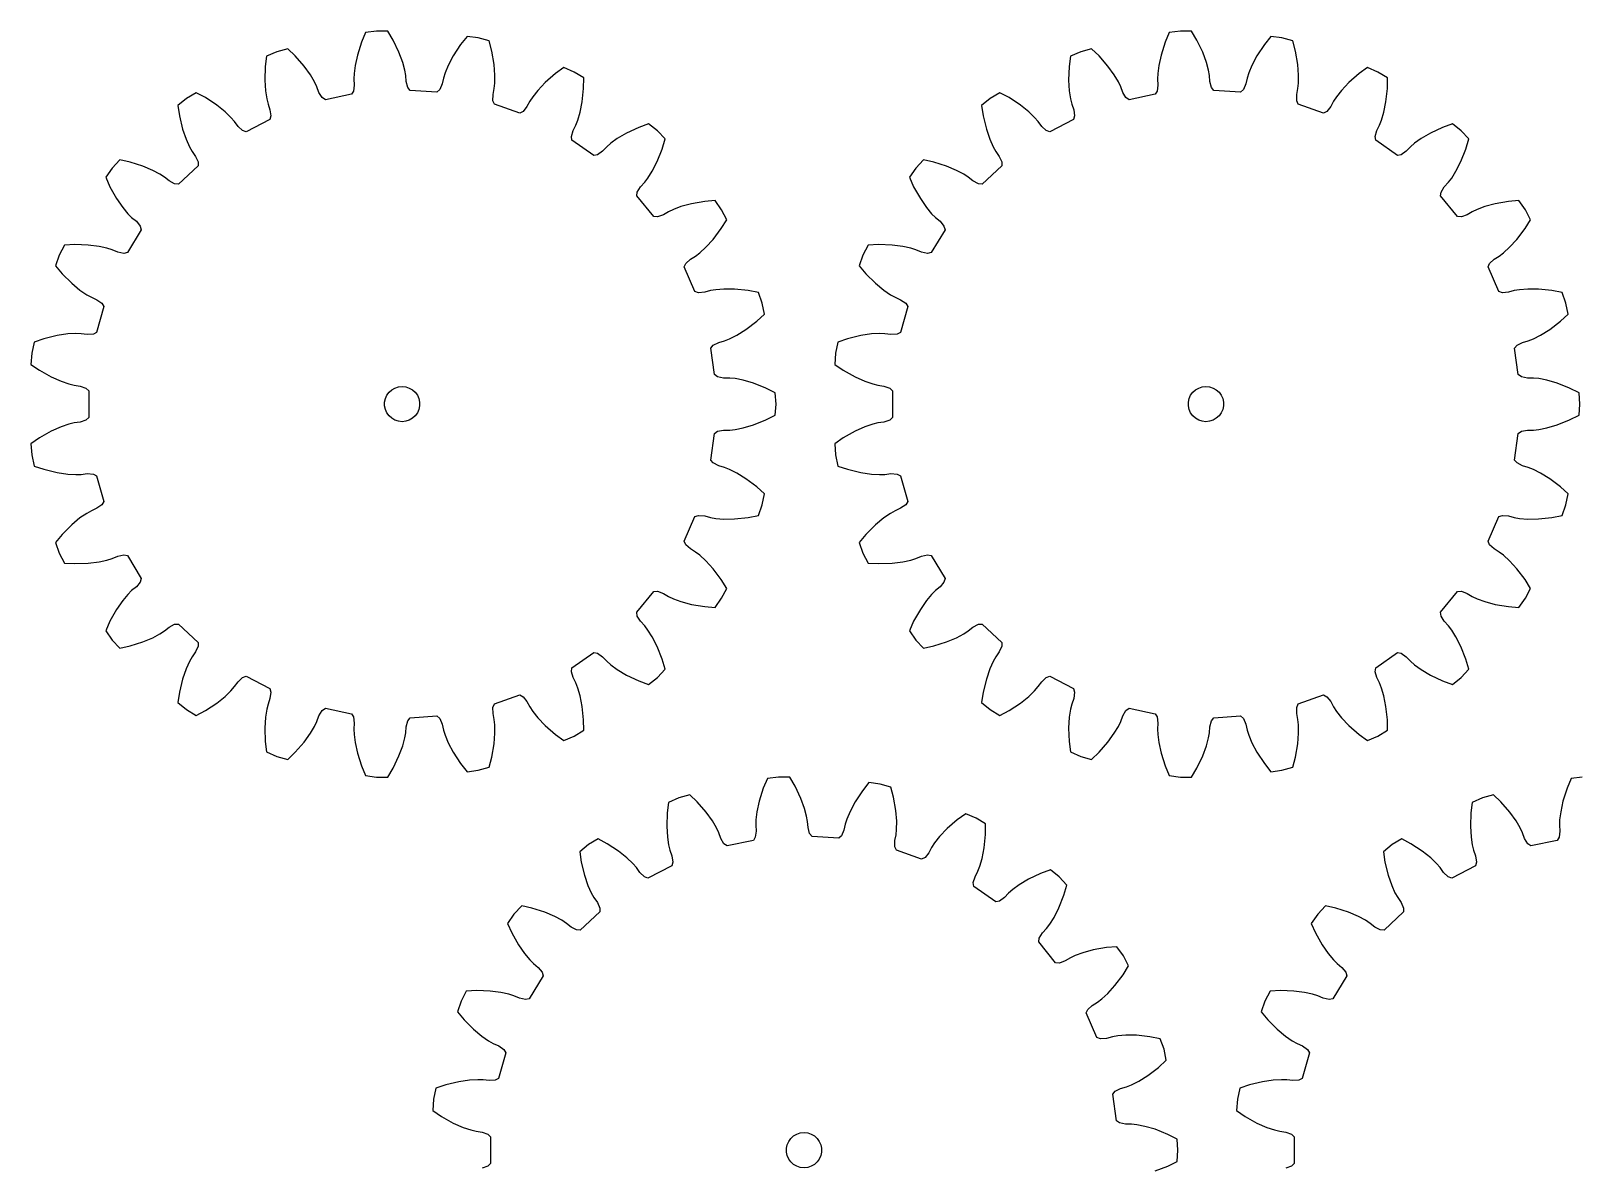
# Model space of a CAD drawing. Extents: x 0 to 200, y 0 to 191.
# Drawn here: x 0 to 132, y 93.8 to 190.5 of the extents above; entities that cross this region are included whole.
import ezdxf

# ---------------------------------------------------------------- set-up
doc = ezdxf.new("R2010")
doc.units = 0

msp = doc.modelspace()

# ---------------------------------------------------------------- linework, layer by layer
for p, q in [((28.48, 190.41), (28.14, 189.59)), ((29.43, 190.54), (28.48, 190.41)), ((30.38, 190.54), (29.43, 190.54)), ((30.84, 189.77), (30.38, 190.54)), ((37.13, 190.08), (36.58, 189.38)), ((38.08, 189.95), (37.13, 190.08)), ((96.91, 190.41), (96.57, 189.59)), ((97.86, 190.54), (96.91, 190.41)), ((98.81, 190.54), (97.86, 190.54)), ((99.27, 189.77), (98.81, 190.54)), ((105.56, 190.08), (105.01, 189.38)), ((106.51, 189.95), (105.56, 190.08)), ((20.94, 188.78), (20.06, 188.4)), ((21.86, 189.03), (20.94, 188.78)), ((22.5, 188.42), (21.86, 189.03)), ((28.14, 189.59), (27.79, 188.49)), ((31.33, 188.74), (30.84, 189.77)), ((31.65, 187.87), (31.33, 188.74)), ((36.58, 189.38), (35.95, 188.42)), ((39, 189.69), (38.08, 189.95)), ((39.23, 188.83), (39, 189.69)), ((39.42, 187.7), (39.23, 188.83)), ((89.37, 188.78), (88.49, 188.4)), ((90.29, 189.03), (89.37, 188.78)), ((90.93, 188.42), (90.29, 189.03)), ((96.57, 189.59), (96.22, 188.49)), ((99.76, 188.74), (99.27, 189.77)), ((100.08, 187.87), (99.76, 188.74)), ((105.01, 189.38), (104.38, 188.42)), ((107.43, 189.69), (106.51, 189.95)), ((107.66, 188.83), (107.43, 189.69)), ((107.85, 187.7), (107.66, 188.83)), ((19.95, 187.51), (19.91, 186.36)), ((20.06, 188.4), (19.95, 187.51)), ((23.26, 187.55), (22.5, 188.42)), ((23.8, 186.81), (23.26, 187.55)), ((27.59, 187.6), (27.51, 186.91)), ((27.79, 188.49), (27.59, 187.6)), ((31.82, 187.21), (31.65, 187.87)), ((35.51, 187.61), (35.25, 186.98)), ((35.95, 188.42), (35.51, 187.61)), ((39.49, 186.78), (39.42, 187.7)), ((45.37, 187.43), (44.65, 186.91)), ((46.24, 187.05), (45.37, 187.43)), ((88.38, 187.51), (88.34, 186.36)), ((88.49, 188.4), (88.38, 187.51)), ((91.69, 187.55), (90.93, 188.42)), ((92.23, 186.81), (91.69, 187.55)), ((96.02, 187.6), (95.94, 186.91)), ((96.22, 188.49), (96.02, 187.6)), ((100.26, 187.21), (100.08, 187.87)), ((103.95, 187.61), (103.68, 186.98)), ((104.38, 188.42), (103.95, 187.61)), ((107.92, 186.78), (107.85, 187.7)), ((113.8, 187.43), (113.08, 186.91)), ((114.67, 187.05), (113.8, 187.43)), ((19.91, 186.36), (19.97, 185.45)), ((24.15, 186.22), (23.8, 186.81)), ((24.34, 185.8), (24.15, 186.22)), ((27.51, 186.91), (27.49, 186.46)), ((27.49, 186.46), (27.52, 185.94)), ((31.9, 186.76), (31.82, 187.21)), ((31.94, 186.24), (31.9, 186.76)), ((32.08, 185.74), (31.94, 186.24)), ((35.11, 186.54), (35, 186.03)), ((35.25, 186.98), (35.11, 186.54)), ((39.44, 185.64), (39.49, 186.09)), ((39.49, 186.09), (39.49, 186.78)), ((43.78, 186.15), (43.15, 185.49)), ((44.65, 186.91), (43.78, 186.15)), ((47.06, 186.55), (46.24, 187.05)), ((47.05, 185.66), (47.06, 186.55)), ((88.34, 186.36), (88.4, 185.45)), ((92.58, 186.22), (92.23, 186.81)), ((92.78, 185.8), (92.58, 186.22)), ((95.94, 186.91), (95.92, 186.46)), ((95.92, 186.46), (95.95, 185.94)), ((100.33, 186.76), (100.26, 187.21)), ((100.37, 186.24), (100.33, 186.76)), ((100.51, 185.74), (100.37, 186.24)), ((103.54, 186.54), (103.43, 186.03)), ((103.68, 186.98), (103.54, 186.54)), ((107.87, 185.64), (107.92, 186.09)), ((107.92, 186.09), (107.92, 186.78)), ((112.21, 186.15), (111.58, 185.49)), ((113.08, 186.91), (112.21, 186.15)), ((115.49, 186.55), (114.67, 187.05)), ((115.48, 185.66), (115.49, 186.55)), ((13.24, 184.79), (12.5, 184.19)), ((14.06, 185.29), (13.24, 184.79)), ((14.85, 184.87), (14.06, 185.29)), ((15.81, 184.24), (14.85, 184.87)), ((19.97, 185.45), (20.07, 184.77)), ((20.07, 184.77), (20.18, 184.32)), ((24.52, 185.32), (24.34, 185.8)), ((24.79, 184.87), (24.52, 185.32)), ((25.06, 184.68), (24.79, 184.87)), ((27.28, 185.15), (25.06, 184.68)), ((27.46, 185.42), (27.28, 185.15)), ((27.52, 185.94), (27.46, 185.42)), ((32.29, 185.49), (32.08, 185.74)), ((34.56, 185.33), (32.29, 185.49)), ((34.8, 185.55), (34.56, 185.33)), ((35, 186.03), (34.8, 185.55)), ((39.33, 184.61), (39.34, 185.13)), ((39.34, 185.13), (39.44, 185.64)), ((42.72, 184.95), (42.47, 184.56)), ((43.15, 185.49), (42.72, 184.95)), ((46.93, 184.52), (47.05, 185.66)), ((81.67, 184.79), (80.93, 184.19)), ((82.49, 185.29), (81.67, 184.79)), ((83.28, 184.87), (82.49, 185.29)), ((84.24, 184.24), (83.28, 184.87)), ((88.4, 185.45), (88.5, 184.77)), ((88.5, 184.77), (88.61, 184.32)), ((92.95, 185.32), (92.78, 185.8)), ((93.22, 184.87), (92.95, 185.32)), ((93.49, 184.68), (93.22, 184.87)), ((95.72, 185.15), (93.49, 184.68)), ((95.89, 185.42), (95.72, 185.15)), ((95.95, 185.94), (95.89, 185.42)), ((100.72, 185.49), (100.51, 185.74)), ((102.99, 185.33), (100.72, 185.49)), ((103.23, 185.55), (102.99, 185.33)), ((103.43, 186.03), (103.23, 185.55)), ((107.76, 184.61), (107.77, 185.13)), ((107.77, 185.13), (107.87, 185.64)), ((111.15, 184.95), (110.9, 184.56)), ((111.58, 185.49), (111.15, 184.95)), ((115.36, 184.52), (115.48, 185.66)), ((12.5, 184.19), (12.63, 183.31)), ((16.52, 183.66), (15.81, 184.24)), ((17.02, 183.19), (16.52, 183.66)), ((20.18, 184.32), (20.34, 183.83)), ((20.34, 183.83), (20.42, 183.32)), ((39.46, 184.31), (39.33, 184.61)), ((41.61, 183.55), (39.46, 184.31)), ((41.9, 183.7), (41.61, 183.55)), ((42.22, 184.11), (41.9, 183.7)), ((42.47, 184.56), (42.22, 184.11)), ((46.56, 182.95), (46.76, 183.62)), ((46.76, 183.62), (46.93, 184.52)), ((80.93, 184.19), (81.06, 183.31)), ((84.96, 183.66), (84.24, 184.24)), ((85.45, 183.19), (84.96, 183.66)), ((88.61, 184.32), (88.78, 183.83)), ((88.78, 183.83), (88.85, 183.32)), ((107.89, 184.31), (107.76, 184.61)), ((110.04, 183.55), (107.89, 184.31)), ((110.33, 183.7), (110.04, 183.55)), ((110.66, 184.11), (110.33, 183.7)), ((110.9, 184.56), (110.66, 184.11)), ((114.99, 182.95), (115.19, 183.62)), ((115.19, 183.62), (115.36, 184.52)), ((12.63, 183.31), (12.91, 182.19)), ((12.91, 182.19), (13.2, 181.32)), ((17.32, 182.84), (17.02, 183.19)), ((17.63, 182.42), (17.32, 182.84)), ((18, 182.06), (17.63, 182.42)), ((20.33, 183), (18.31, 181.96)), ((20.42, 183.32), (20.33, 183)), ((46.16, 182.07), (46.39, 182.53)), ((46.39, 182.53), (46.56, 182.95)), ((51.75, 182.34), (50.71, 181.85)), ((52.58, 182.65), (51.75, 182.34)), ((53.33, 182.05), (52.58, 182.65)), ((81.06, 183.31), (81.34, 182.19)), ((81.34, 182.19), (81.64, 181.32)), ((85.75, 182.84), (85.45, 183.19)), ((86.06, 182.42), (85.75, 182.84)), ((86.43, 182.06), (86.06, 182.42)), ((88.76, 183), (86.74, 181.96)), ((88.85, 183.32), (88.76, 183)), ((114.59, 182.07), (114.82, 182.53)), ((114.82, 182.53), (114.99, 182.95)), ((120.18, 182.34), (119.14, 181.85)), ((121.02, 182.65), (120.18, 182.34)), ((121.76, 182.05), (121.02, 182.65)), ((13.2, 181.32), (13.49, 180.69)), ((18.31, 181.96), (18, 182.06)), ((46.01, 181.57), (46.16, 182.07)), ((46.06, 181.24), (46.01, 181.57)), ((47.92, 179.93), (46.06, 181.24)), ((49.36, 180.98), (49.02, 180.67)), ((49.92, 181.38), (49.36, 180.98)), ((50.71, 181.85), (49.92, 181.38)), ((53.98, 181.35), (53.33, 182.05)), ((53.73, 180.49), (53.98, 181.35)), ((81.64, 181.32), (81.92, 180.69)), ((86.74, 181.96), (86.43, 182.06)), ((114.44, 181.57), (114.59, 182.07)), ((114.49, 181.24), (114.44, 181.57)), ((116.35, 179.93), (114.49, 181.24)), ((117.79, 180.98), (117.45, 180.67)), ((118.35, 181.38), (117.79, 180.98)), ((119.14, 181.85), (118.35, 181.38)), ((122.41, 181.35), (121.76, 182.05)), ((122.16, 180.49), (122.41, 181.35)), ((7.56, 179.57), (6.91, 178.87)), ((8.43, 179.38), (7.56, 179.57)), ((13.49, 180.69), (13.71, 180.29)), ((13.71, 180.29), (14, 179.87)), ((14, 179.87), (14.22, 179.39)), ((48.24, 179.99), (47.92, 179.93)), ((48.66, 180.3), (48.24, 179.99)), ((49.02, 180.67), (48.66, 180.3)), ((53.31, 179.43), (53.73, 180.49)), ((75.99, 179.57), (75.34, 178.87)), ((76.86, 179.38), (75.99, 179.57)), ((81.92, 180.69), (82.14, 180.29)), ((82.14, 180.29), (82.43, 179.87)), ((82.43, 179.87), (82.65, 179.39)), ((116.67, 179.99), (116.35, 179.93)), ((117.09, 180.3), (116.67, 179.99)), ((117.45, 180.67), (117.09, 180.3)), ((121.74, 179.43), (122.16, 180.49)), ((6.91, 178.87), (6.36, 178.09)), ((9.52, 179.03), (8.43, 179.38)), ((10.37, 178.67), (9.52, 179.03)), ((10.98, 178.35), (10.37, 178.67)), ((11.36, 178.1), (10.98, 178.35)), ((14.22, 179.07), (12.55, 177.51)), ((14.22, 179.39), (14.22, 179.07)), ((52.53, 178.02), (52.89, 178.61)), ((52.89, 178.61), (53.31, 179.43)), ((75.34, 178.87), (74.79, 178.09)), ((77.96, 179.03), (76.86, 179.38)), ((78.8, 178.67), (77.96, 179.03)), ((79.41, 178.35), (78.8, 178.67)), ((79.79, 178.1), (79.41, 178.35)), ((82.65, 179.07), (80.98, 177.51)), ((82.65, 179.39), (82.65, 179.07)), ((120.96, 178.02), (121.32, 178.61)), ((121.32, 178.61), (121.74, 179.43)), ((6.36, 178.09), (6.72, 177.28)), ((6.72, 177.28), (7.28, 176.28)), ((11.77, 177.78), (11.36, 178.1)), ((12.23, 177.53), (11.77, 177.78)), ((12.55, 177.51), (12.23, 177.53)), ((51.62, 176.83), (51.9, 177.28)), ((51.9, 177.28), (52.25, 177.66)), ((52.25, 177.66), (52.53, 178.02)), ((74.79, 178.09), (75.15, 177.28)), ((75.15, 177.28), (75.72, 176.28)), ((80.2, 177.78), (79.79, 178.1)), ((80.66, 177.53), (80.2, 177.78)), ((80.98, 177.51), (80.66, 177.53)), ((120.06, 176.83), (120.33, 177.28)), ((120.33, 177.28), (120.68, 177.66)), ((120.68, 177.66), (120.96, 178.02)), ((7.28, 176.28), (7.81, 175.52)), ((7.81, 175.52), (8.25, 174.99)), ((51.58, 176.51), (51.62, 176.83)), ((53.02, 174.74), (51.58, 176.51)), ((55.34, 175.6), (54.69, 175.36)), ((56.23, 175.84), (55.34, 175.6)), ((57.36, 176.03), (56.23, 175.84)), ((58.25, 176.1), (57.36, 176.03)), ((58.8, 175.32), (58.25, 176.1)), ((75.72, 176.28), (76.24, 175.52)), ((76.24, 175.52), (76.68, 174.99)), ((120.01, 176.51), (120.06, 176.83)), ((121.45, 174.74), (120.01, 176.51)), ((123.77, 175.6), (123.12, 175.36)), ((124.66, 175.84), (123.77, 175.6)), ((125.79, 176.03), (124.66, 175.84)), ((126.68, 176.1), (125.79, 176.03)), ((127.23, 175.32), (126.68, 176.1)), ((8.25, 174.99), (8.57, 174.67)), ((8.57, 174.67), (8.97, 174.34)), ((8.97, 174.34), (9.3, 173.94)), ((53.34, 174.72), (53.02, 174.74)), ((53.84, 174.9), (53.34, 174.72)), ((54.28, 175.16), (53.84, 174.9)), ((54.69, 175.36), (54.28, 175.16)), ((58.77, 173.72), (59.24, 174.47)), ((59.24, 174.47), (58.8, 175.32)), ((76.68, 174.99), (77, 174.67)), ((77, 174.67), (77.4, 174.34)), ((77.4, 174.34), (77.73, 173.94)), ((121.78, 174.72), (121.45, 174.74)), ((122.27, 174.9), (121.78, 174.72)), ((122.71, 175.16), (122.27, 174.9)), ((123.12, 175.36), (122.71, 175.16)), ((127.2, 173.72), (127.67, 174.47)), ((127.67, 174.47), (127.23, 175.32)), ((9.39, 173.62), (8.21, 171.68)), ((9.3, 173.94), (9.39, 173.62)), ((58.07, 172.8), (58.77, 173.72)), ((77.82, 173.62), (76.64, 171.68)), ((77.73, 173.94), (77.82, 173.62)), ((126.5, 172.8), (127.2, 173.72)), ((2.84, 172.31), (2.4, 171.47)), ((3.73, 172.36), (2.84, 172.31)), ((4.88, 172.32), (3.73, 172.36)), ((5.79, 172.21), (4.88, 172.32)), ((6.46, 172.06), (5.79, 172.21)), ((6.9, 171.92), (6.46, 172.06)), ((7.38, 171.72), (6.9, 171.92)), ((7.89, 171.61), (7.38, 171.72)), ((8.21, 171.68), (7.89, 171.61)), ((56.58, 171.38), (56.94, 171.66)), ((56.94, 171.66), (57.45, 172.13)), ((57.45, 172.13), (58.07, 172.8)), ((71.27, 172.31), (70.83, 171.47)), ((72.16, 172.36), (71.27, 172.31)), ((73.31, 172.32), (72.16, 172.36)), ((74.22, 172.21), (73.31, 172.32)), ((74.9, 172.06), (74.22, 172.21)), ((75.33, 171.92), (74.9, 172.06)), ((75.81, 171.72), (75.33, 171.92)), ((76.32, 171.61), (75.81, 171.72)), ((76.64, 171.68), (76.32, 171.61)), ((125.01, 171.38), (125.37, 171.66)), ((125.37, 171.66), (125.88, 172.13)), ((125.88, 172.13), (126.5, 172.8)), ((2.4, 171.47), (2.08, 170.56)), ((2.08, 170.56), (2.65, 169.88)), ((55.62, 170.46), (55.75, 170.76)), ((56.53, 168.37), (55.62, 170.46)), ((55.75, 170.76), (56.14, 171.11)), ((56.14, 171.11), (56.58, 171.38)), ((70.83, 171.47), (70.51, 170.56)), ((70.51, 170.56), (71.08, 169.88)), ((124.06, 170.46), (124.18, 170.76)), ((124.96, 168.37), (124.06, 170.46)), ((124.18, 170.76), (124.57, 171.11)), ((124.57, 171.11), (125.01, 171.38)), ((2.65, 169.88), (3.47, 169.07)), ((3.47, 169.07), (4.17, 168.48)), ((71.08, 169.88), (71.9, 169.07)), ((71.9, 169.07), (72.6, 168.48)), ((4.17, 168.48), (4.74, 168.09)), ((4.74, 168.09), (5.14, 167.87)), ((5.14, 167.87), (5.61, 167.66)), ((5.61, 167.66), (6.04, 167.36)), ((56.84, 168.26), (56.53, 168.37)), ((57.36, 168.3), (56.84, 168.26)), ((57.86, 168.44), (57.36, 168.3)), ((58.31, 168.51), (57.86, 168.44)), ((59, 168.57), (58.31, 168.51)), ((59.91, 168.56), (59, 168.57)), ((61.06, 168.44), (59.91, 168.56)), ((61.93, 168.27), (61.06, 168.44)), ((62.25, 167.37), (61.93, 168.27)), ((72.6, 168.48), (73.17, 168.09)), ((73.17, 168.09), (73.57, 167.87)), ((73.57, 167.87), (74.04, 167.66)), ((74.04, 167.66), (74.47, 167.36)), ((125.27, 168.26), (124.96, 168.37)), ((125.79, 168.3), (125.27, 168.26)), ((126.29, 168.44), (125.79, 168.3)), ((126.74, 168.51), (126.29, 168.44)), ((127.43, 168.57), (126.74, 168.51)), ((128.34, 168.56), (127.43, 168.57)), ((129.49, 168.44), (128.34, 168.56)), ((130.36, 168.27), (129.49, 168.44)), ((130.68, 167.37), (130.36, 168.27)), ((6.21, 167.08), (5.59, 164.89)), ((6.04, 167.36), (6.21, 167.08)), ((61.79, 165.84), (62.44, 166.44)), ((62.44, 166.44), (62.25, 167.37)), ((74.64, 167.08), (74.02, 164.89)), ((74.47, 167.36), (74.64, 167.08)), ((130.22, 165.84), (130.88, 166.44)), ((130.88, 166.44), (130.68, 167.37)), ((60.09, 164.66), (60.87, 165.14)), ((60.87, 165.14), (61.79, 165.84)), ((128.52, 164.66), (129.3, 165.14)), ((129.3, 165.14), (130.22, 165.84)), ((0.26, 164.05), (0.07, 163.12)), ((1.1, 164.34), (0.26, 164.05)), ((2.22, 164.61), (1.1, 164.34)), ((3.13, 164.75), (2.22, 164.61)), ((3.81, 164.79), (3.13, 164.75)), ((4.27, 164.77), (3.81, 164.79)), ((4.78, 164.71), (4.27, 164.77)), ((5.31, 164.74), (4.78, 164.71)), ((5.59, 164.89), (5.31, 164.74)), ((57.88, 163.55), (58.09, 163.8)), ((58.09, 163.8), (58.55, 164.03)), ((58.55, 164.03), (59.05, 164.18)), ((59.05, 164.18), (59.48, 164.35)), ((59.48, 164.35), (60.09, 164.66)), ((68.69, 164.05), (68.5, 163.12)), ((69.53, 164.34), (68.69, 164.05)), ((70.65, 164.61), (69.53, 164.34)), ((71.56, 164.75), (70.65, 164.61)), ((72.25, 164.79), (71.56, 164.75)), ((72.7, 164.77), (72.25, 164.79)), ((73.22, 164.71), (72.7, 164.77)), ((73.74, 164.74), (73.22, 164.71)), ((74.02, 164.89), (73.74, 164.74)), ((126.31, 163.55), (126.52, 163.8)), ((126.52, 163.8), (126.99, 164.03)), ((126.99, 164.03), (127.48, 164.18)), ((127.48, 164.18), (127.91, 164.35)), ((127.91, 164.35), (128.52, 164.66)), ((0.07, 163.12), (0, 162.16)), ((58.19, 161.29), (57.88, 163.55)), ((68.5, 163.12), (68.43, 162.16)), ((126.62, 161.29), (126.31, 163.55)), ((0, 162.16), (0.73, 161.66)), ((0.73, 161.66), (1.73, 161.1)), ((1.73, 161.1), (2.57, 160.72)), ((58.46, 161.1), (58.19, 161.29)), ((58.97, 161), (58.46, 161.1)), ((59.49, 160.99), (58.97, 161)), ((68.43, 162.16), (69.16, 161.66)), ((69.16, 161.66), (70.17, 161.1)), ((70.17, 161.1), (71, 160.72)), ((126.89, 161.1), (126.62, 161.29)), ((127.4, 161), (126.89, 161.1)), ((127.92, 160.99), (127.4, 161)), ((2.57, 160.72), (3.23, 160.5)), ((3.23, 160.5), (3.67, 160.39)), ((3.67, 160.39), (4.18, 160.32)), ((4.18, 160.32), (4.68, 160.15)), ((4.68, 160.15), (4.91, 159.92)), ((4.91, 159.92), (4.91, 157.65)), ((30.3, 159.53), (30.49, 159.79)), ((30.49, 159.79), (30.72, 160)), ((30.72, 160), (30.99, 160.15)), ((30.99, 160.15), (31.29, 160.25)), ((31.29, 160.25), (31.6, 160.28)), ((31.6, 160.28), (31.91, 160.25)), ((31.91, 160.25), (32.21, 160.15)), ((32.21, 160.15), (32.48, 160)), ((32.48, 160), (32.71, 159.79)), ((32.71, 159.79), (32.9, 159.53)), ((59.94, 160.95), (59.49, 160.99)), ((60.62, 160.82), (59.94, 160.95)), ((61.5, 160.56), (60.62, 160.82)), ((62.57, 160.14), (61.5, 160.56)), ((63.37, 159.74), (62.57, 160.14)), ((63.43, 158.78), (63.37, 159.74)), ((71, 160.72), (71.66, 160.5)), ((71.66, 160.5), (72.1, 160.39)), ((72.1, 160.39), (72.61, 160.32)), ((72.61, 160.32), (73.11, 160.15)), ((73.11, 160.15), (73.34, 159.92)), ((73.34, 159.92), (73.34, 157.65)), ((98.73, 159.53), (98.92, 159.79)), ((98.92, 159.79), (99.15, 160)), ((99.15, 160), (99.42, 160.15)), ((99.42, 160.15), (99.72, 160.25)), ((99.72, 160.25), (100.03, 160.28)), ((100.03, 160.28), (100.34, 160.25)), ((100.34, 160.25), (100.64, 160.15)), ((100.64, 160.15), (100.91, 160)), ((100.91, 160), (101.15, 159.79)), ((101.15, 159.79), (101.33, 159.53)), ((128.37, 160.95), (127.92, 160.99)), ((129.05, 160.82), (128.37, 160.95)), ((129.93, 160.56), (129.05, 160.82)), ((131, 160.14), (129.93, 160.56)), ((131.8, 159.74), (131, 160.14)), ((131.86, 158.78), (131.8, 159.74)), ((30.11, 158.94), (30.17, 159.25)), ((30.11, 158.63), (30.11, 158.94)), ((30.17, 158.32), (30.11, 158.63)), ((30.17, 159.25), (30.3, 159.53)), ((32.9, 159.53), (33.03, 159.25)), ((33.03, 159.25), (33.09, 158.94)), ((33.09, 158.63), (33.03, 158.32)), ((33.09, 158.94), (33.09, 158.63)), ((63.37, 157.83), (63.43, 158.78)), ((98.54, 158.94), (98.6, 159.25)), ((98.54, 158.63), (98.54, 158.94)), ((98.6, 158.32), (98.54, 158.63)), ((98.6, 159.25), (98.73, 159.53)), ((101.33, 159.53), (101.46, 159.25)), ((101.46, 159.25), (101.52, 158.94)), ((101.52, 158.63), (101.46, 158.32)), ((101.52, 158.94), (101.52, 158.63)), ((131.8, 157.83), (131.86, 158.78)), ((3.23, 157.07), (2.57, 156.85)), ((3.67, 157.18), (3.23, 157.07)), ((4.18, 157.25), (3.67, 157.18)), ((4.68, 157.42), (4.18, 157.25)), ((4.91, 157.65), (4.68, 157.42)), ((30.3, 158.03), (30.17, 158.32)), ((30.49, 157.78), (30.3, 158.03)), ((30.72, 157.57), (30.49, 157.78)), ((30.99, 157.41), (30.72, 157.57)), ((31.29, 157.32), (30.99, 157.41)), ((31.6, 157.28), (31.29, 157.32)), ((31.91, 157.32), (31.6, 157.28)), ((32.21, 157.41), (31.91, 157.32)), ((32.48, 157.57), (32.21, 157.41)), ((32.71, 157.78), (32.48, 157.57)), ((32.9, 158.03), (32.71, 157.78)), ((33.03, 158.32), (32.9, 158.03)), ((61.5, 157.01), (62.57, 157.43)), ((62.57, 157.43), (63.37, 157.83)), ((71.66, 157.07), (71, 156.85)), ((72.1, 157.18), (71.66, 157.07)), ((72.61, 157.25), (72.1, 157.18)), ((73.11, 157.42), (72.61, 157.25)), ((73.34, 157.65), (73.11, 157.42)), ((98.73, 158.03), (98.6, 158.32)), ((98.92, 157.78), (98.73, 158.03)), ((99.15, 157.57), (98.92, 157.78)), ((99.42, 157.41), (99.15, 157.57)), ((99.72, 157.32), (99.42, 157.41)), ((100.03, 157.28), (99.72, 157.32)), ((100.34, 157.32), (100.03, 157.28)), ((100.64, 157.41), (100.34, 157.32)), ((100.91, 157.57), (100.64, 157.41)), ((101.15, 157.78), (100.91, 157.57)), ((101.33, 158.03), (101.15, 157.78)), ((101.46, 158.32), (101.33, 158.03)), ((129.93, 157.01), (131, 157.43)), ((131, 157.43), (131.8, 157.83)), ((0.73, 155.91), (0, 155.4)), ((1.73, 156.47), (0.73, 155.91)), ((2.57, 156.85), (1.73, 156.47)), ((57.88, 154.02), (58.19, 156.28)), ((58.19, 156.28), (58.46, 156.47)), ((58.46, 156.47), (58.97, 156.57)), ((58.97, 156.57), (59.49, 156.57)), ((59.49, 156.57), (59.94, 156.62)), ((59.94, 156.62), (60.62, 156.75)), ((60.62, 156.75), (61.5, 157.01)), ((69.16, 155.91), (68.43, 155.4)), ((70.17, 156.47), (69.16, 155.91)), ((71, 156.85), (70.17, 156.47)), ((126.31, 154.02), (126.62, 156.28)), ((126.62, 156.28), (126.89, 156.47)), ((126.89, 156.47), (127.4, 156.57)), ((127.4, 156.57), (127.92, 156.57)), ((127.92, 156.57), (128.37, 156.62)), ((128.37, 156.62), (129.05, 156.75)), ((129.05, 156.75), (129.93, 157.01)), ((0, 155.4), (0.07, 154.45)), ((0.07, 154.45), (0.26, 153.51)), ((68.43, 155.4), (68.5, 154.45)), ((68.5, 154.45), (68.69, 153.51)), ((0.26, 153.51), (1.1, 153.23)), ((1.1, 153.23), (2.22, 152.95)), ((58.09, 153.77), (57.88, 154.02)), ((58.55, 153.53), (58.09, 153.77)), ((59.05, 153.39), (58.55, 153.53)), ((59.48, 153.22), (59.05, 153.39)), ((60.09, 152.91), (59.48, 153.22)), ((68.69, 153.51), (69.53, 153.23)), ((69.53, 153.23), (70.65, 152.95)), ((126.52, 153.77), (126.31, 154.02)), ((126.99, 153.53), (126.52, 153.77)), ((127.48, 153.39), (126.99, 153.53)), ((127.91, 153.22), (127.48, 153.39)), ((128.52, 152.91), (127.91, 153.22)), ((2.22, 152.95), (3.13, 152.82)), ((3.13, 152.82), (3.81, 152.78)), ((3.81, 152.78), (4.27, 152.8)), ((4.27, 152.8), (4.78, 152.86)), ((4.78, 152.86), (5.31, 152.83)), ((5.31, 152.83), (5.59, 152.68)), ((5.59, 152.68), (6.21, 150.49)), ((60.87, 152.43), (60.09, 152.91)), ((61.79, 151.73), (60.87, 152.43)), ((70.65, 152.95), (71.56, 152.82)), ((71.56, 152.82), (72.25, 152.78)), ((72.25, 152.78), (72.7, 152.8)), ((72.7, 152.8), (73.22, 152.86)), ((73.22, 152.86), (73.74, 152.83)), ((73.74, 152.83), (74.02, 152.68)), ((74.02, 152.68), (74.64, 150.49)), ((129.3, 152.43), (128.52, 152.91)), ((130.22, 151.73), (129.3, 152.43)), ((6.21, 150.49), (6.04, 150.21)), ((62.44, 151.13), (61.79, 151.73)), ((62.25, 150.2), (62.44, 151.13)), ((74.64, 150.49), (74.47, 150.21)), ((130.88, 151.13), (130.22, 151.73)), ((130.68, 150.2), (130.88, 151.13)), ((4.74, 149.48), (4.17, 149.09)), ((5.14, 149.7), (4.74, 149.48)), ((5.61, 149.91), (5.14, 149.7)), ((6.04, 150.21), (5.61, 149.91)), ((55.62, 147.11), (56.53, 149.2)), ((56.53, 149.2), (56.84, 149.31)), ((56.84, 149.31), (57.36, 149.26)), ((57.36, 149.26), (57.86, 149.13)), ((57.86, 149.13), (58.31, 149.05)), ((59.91, 149.01), (61.06, 149.12)), ((61.06, 149.12), (61.93, 149.3)), ((61.93, 149.3), (62.25, 150.2)), ((73.17, 149.48), (72.6, 149.09)), ((73.57, 149.7), (73.17, 149.48)), ((74.04, 149.91), (73.57, 149.7)), ((74.47, 150.21), (74.04, 149.91)), ((124.06, 147.11), (124.96, 149.2)), ((124.96, 149.2), (125.27, 149.31)), ((125.27, 149.31), (125.79, 149.26)), ((125.79, 149.26), (126.29, 149.13)), ((126.29, 149.13), (126.74, 149.05)), ((128.34, 149.01), (129.49, 149.12)), ((129.49, 149.12), (130.36, 149.3)), ((130.36, 149.3), (130.68, 150.2)), ((3.47, 148.5), (2.65, 147.69)), ((4.17, 149.09), (3.47, 148.5)), ((58.31, 149.05), (59, 149)), ((59, 149), (59.91, 149.01)), ((71.9, 148.5), (71.08, 147.69)), ((72.6, 149.09), (71.9, 148.5)), ((126.74, 149.05), (127.43, 149)), ((127.43, 149), (128.34, 149.01)), ((2.65, 147.69), (2.08, 147)), ((2.08, 147), (2.4, 146.1)), ((55.75, 146.81), (55.62, 147.11)), ((56.14, 146.46), (55.75, 146.81)), ((71.08, 147.69), (70.51, 147)), ((70.51, 147), (70.83, 146.1)), ((124.18, 146.81), (124.06, 147.11)), ((124.57, 146.46), (124.18, 146.81)), ((2.4, 146.1), (2.84, 145.25)), ((2.84, 145.25), (3.73, 145.2)), ((3.73, 145.2), (4.88, 145.24)), ((4.88, 145.24), (5.79, 145.36)), ((5.79, 145.36), (6.46, 145.51)), ((6.46, 145.51), (6.9, 145.65)), ((6.9, 145.65), (7.38, 145.85)), ((7.38, 145.85), (7.89, 145.96)), ((7.89, 145.96), (8.21, 145.89)), ((8.21, 145.89), (9.39, 143.94)), ((56.58, 146.18), (56.14, 146.46)), ((56.94, 145.91), (56.58, 146.18)), ((57.45, 145.44), (56.94, 145.91)), ((58.07, 144.76), (57.45, 145.44)), ((70.83, 146.1), (71.27, 145.25)), ((71.27, 145.25), (72.16, 145.2)), ((72.16, 145.2), (73.31, 145.24)), ((73.31, 145.24), (74.22, 145.36)), ((74.22, 145.36), (74.9, 145.51)), ((74.9, 145.51), (75.33, 145.65)), ((75.33, 145.65), (75.81, 145.85)), ((75.81, 145.85), (76.32, 145.96)), ((76.32, 145.96), (76.64, 145.89)), ((76.64, 145.89), (77.82, 143.94)), ((125.01, 146.18), (124.57, 146.46)), ((125.37, 145.91), (125.01, 146.18)), ((125.88, 145.44), (125.37, 145.91)), ((126.5, 144.76), (125.88, 145.44)), ((9.39, 143.94), (9.3, 143.63)), ((58.77, 143.85), (58.07, 144.76)), ((59.24, 143.09), (58.77, 143.85)), ((77.82, 143.94), (77.73, 143.63)), ((127.2, 143.85), (126.5, 144.76)), ((127.67, 143.09), (127.2, 143.85)), ((8.25, 142.58), (7.81, 142.05)), ((8.57, 142.9), (8.25, 142.58)), ((8.97, 143.23), (8.57, 142.9)), ((9.3, 143.63), (8.97, 143.23)), ((51.58, 141.06), (53.02, 142.82)), ((53.02, 142.82), (53.34, 142.85)), ((53.34, 142.85), (53.84, 142.67)), ((53.84, 142.67), (54.28, 142.41)), ((58.8, 142.25), (59.24, 143.09)), ((76.68, 142.58), (76.24, 142.05)), ((77, 142.9), (76.68, 142.58)), ((77.4, 143.23), (77, 142.9)), ((77.73, 143.63), (77.4, 143.23)), ((120.01, 141.06), (121.45, 142.82)), ((121.45, 142.82), (121.78, 142.85)), ((121.78, 142.85), (122.27, 142.67)), ((122.27, 142.67), (122.71, 142.41)), ((127.23, 142.25), (127.67, 143.09)), ((7.28, 141.29), (6.72, 140.29)), ((7.81, 142.05), (7.28, 141.29)), ((54.28, 142.41), (54.69, 142.21)), ((54.69, 142.21), (55.34, 141.97)), ((55.34, 141.97), (56.23, 141.73)), ((56.23, 141.73), (57.36, 141.54)), ((57.36, 141.54), (58.25, 141.46)), ((58.25, 141.46), (58.8, 142.25)), ((75.72, 141.29), (75.15, 140.29)), ((76.24, 142.05), (75.72, 141.29)), ((122.71, 142.41), (123.12, 142.21)), ((123.12, 142.21), (123.77, 141.97)), ((123.77, 141.97), (124.66, 141.73)), ((124.66, 141.73), (125.79, 141.54)), ((125.79, 141.54), (126.68, 141.46)), ((126.68, 141.46), (127.23, 142.25)), ((6.72, 140.29), (6.36, 139.48)), ((11.77, 139.79), (12.23, 140.04)), ((12.23, 140.04), (12.55, 140.06)), ((12.55, 140.06), (14.22, 138.5)), ((51.62, 140.74), (51.58, 141.06)), ((51.9, 140.29), (51.62, 140.74)), ((52.25, 139.91), (51.9, 140.29)), ((52.53, 139.55), (52.25, 139.91)), ((75.15, 140.29), (74.79, 139.48)), ((80.2, 139.79), (80.66, 140.04)), ((80.66, 140.04), (80.98, 140.06)), ((80.98, 140.06), (82.65, 138.5)), ((120.06, 140.74), (120.01, 141.06)), ((120.33, 140.29), (120.06, 140.74)), ((120.68, 139.91), (120.33, 140.29)), ((120.96, 139.55), (120.68, 139.91)), ((6.36, 139.48), (6.91, 138.7)), ((6.91, 138.7), (7.56, 138)), ((9.52, 138.54), (10.37, 138.89)), ((10.37, 138.89), (10.98, 139.22)), ((10.98, 139.22), (11.36, 139.47)), ((11.36, 139.47), (11.77, 139.79)), ((52.89, 138.96), (52.53, 139.55)), ((53.31, 138.14), (52.89, 138.96)), ((74.79, 139.48), (75.34, 138.7)), ((75.34, 138.7), (75.99, 138)), ((77.96, 138.54), (78.8, 138.89)), ((78.8, 138.89), (79.41, 139.22)), ((79.41, 139.22), (79.79, 139.47)), ((79.79, 139.47), (80.2, 139.79)), ((121.32, 138.96), (120.96, 139.55)), ((121.74, 138.14), (121.32, 138.96)), ((7.56, 138), (8.43, 138.19)), ((8.43, 138.19), (9.52, 138.54)), ((13.71, 137.28), (13.49, 136.88)), ((14, 137.7), (13.71, 137.28)), ((14.22, 138.18), (14, 137.7)), ((14.22, 138.5), (14.22, 138.18)), ((46.06, 136.32), (47.92, 137.64)), ((47.92, 137.64), (48.24, 137.57)), ((48.24, 137.57), (48.66, 137.27)), ((48.66, 137.27), (49.02, 136.89)), ((53.73, 137.07), (53.31, 138.14)), ((75.99, 138), (76.86, 138.19)), ((76.86, 138.19), (77.96, 138.54)), ((82.14, 137.28), (81.92, 136.88)), ((82.43, 137.7), (82.14, 137.28)), ((82.65, 138.18), (82.43, 137.7)), ((82.65, 138.5), (82.65, 138.18)), ((114.49, 136.32), (116.35, 137.64)), ((116.35, 137.64), (116.67, 137.57)), ((116.67, 137.57), (117.09, 137.27)), ((117.09, 137.27), (117.45, 136.89)), ((122.16, 137.07), (121.74, 138.14)), ((13.2, 136.25), (12.91, 135.38)), ((13.49, 136.88), (13.2, 136.25)), ((46.01, 136), (46.06, 136.32)), ((46.16, 135.5), (46.01, 136)), ((49.02, 136.89), (49.36, 136.59)), ((49.36, 136.59), (49.92, 136.19)), ((49.92, 136.19), (50.71, 135.72)), ((53.33, 135.52), (53.98, 136.22)), ((53.98, 136.22), (53.73, 137.07)), ((81.64, 136.25), (81.34, 135.38)), ((81.92, 136.88), (81.64, 136.25)), ((114.44, 136), (114.49, 136.32)), ((114.59, 135.5), (114.44, 136)), ((117.45, 136.89), (117.79, 136.59)), ((117.79, 136.59), (118.35, 136.19)), ((118.35, 136.19), (119.14, 135.72)), ((121.76, 135.52), (122.41, 136.22)), ((122.41, 136.22), (122.16, 137.07)), ((12.91, 135.38), (12.63, 134.26)), ((17.02, 134.38), (17.32, 134.73)), ((17.32, 134.73), (17.63, 135.14)), ((17.63, 135.14), (18, 135.51)), ((18, 135.51), (18.31, 135.61)), ((18.31, 135.61), (20.33, 134.56)), ((46.39, 135.04), (46.16, 135.5)), ((46.56, 134.61), (46.39, 135.04)), ((46.76, 133.95), (46.56, 134.61)), ((50.71, 135.72), (51.75, 135.23)), ((51.75, 135.23), (52.58, 134.92)), ((52.58, 134.92), (53.33, 135.52)), ((81.34, 135.38), (81.06, 134.26)), ((85.45, 134.38), (85.75, 134.73)), ((85.75, 134.73), (86.06, 135.14)), ((86.06, 135.14), (86.43, 135.51)), ((86.43, 135.51), (86.74, 135.61)), ((86.74, 135.61), (88.76, 134.56)), ((114.82, 135.04), (114.59, 135.5)), ((114.99, 134.61), (114.82, 135.04)), ((115.19, 133.95), (114.99, 134.61)), ((119.14, 135.72), (120.18, 135.23)), ((120.18, 135.23), (121.02, 134.92)), ((121.02, 134.92), (121.76, 135.52)), ((12.63, 134.26), (12.5, 133.38)), ((12.5, 133.38), (13.24, 132.78)), ((14.85, 132.7), (15.81, 133.33)), ((15.81, 133.33), (16.52, 133.9)), ((16.52, 133.9), (17.02, 134.38)), ((20.34, 133.73), (20.18, 133.25)), ((20.33, 134.56), (20.42, 134.25)), ((20.42, 134.25), (20.34, 133.73)), ((39.46, 133.26), (41.61, 134.02)), ((41.61, 134.02), (41.9, 133.87)), ((41.9, 133.87), (42.22, 133.46)), ((42.22, 133.46), (42.47, 133.01)), ((46.93, 133.05), (46.76, 133.95)), ((81.06, 134.26), (80.93, 133.38)), ((80.93, 133.38), (81.67, 132.78)), ((83.28, 132.7), (84.24, 133.33)), ((84.24, 133.33), (84.96, 133.9)), ((84.96, 133.9), (85.45, 134.38)), ((88.78, 133.73), (88.61, 133.25)), ((88.76, 134.56), (88.85, 134.25)), ((88.85, 134.25), (88.78, 133.73)), ((107.89, 133.26), (110.04, 134.02)), ((110.04, 134.02), (110.33, 133.87)), ((110.33, 133.87), (110.66, 133.46)), ((110.66, 133.46), (110.9, 133.01)), ((115.36, 133.05), (115.19, 133.95)), ((13.24, 132.78), (14.06, 132.28)), ((14.06, 132.28), (14.85, 132.7)), ((19.97, 132.12), (19.91, 131.2)), ((20.07, 132.8), (19.97, 132.12)), ((20.18, 133.25), (20.07, 132.8)), ((24.34, 131.77), (24.52, 132.25)), ((24.52, 132.25), (24.79, 132.7)), ((24.79, 132.7), (25.06, 132.89)), ((25.06, 132.89), (27.28, 132.42)), ((27.28, 132.42), (27.46, 132.15)), ((27.46, 132.15), (27.52, 131.63)), ((32.08, 131.83), (32.29, 132.08)), ((32.29, 132.08), (34.56, 132.24)), ((34.56, 132.24), (34.8, 132.02)), ((34.8, 132.02), (35, 131.53)), ((39.33, 132.96), (39.46, 133.26)), ((39.34, 132.44), (39.33, 132.96)), ((39.44, 131.93), (39.34, 132.44)), ((42.47, 133.01), (42.72, 132.62)), ((42.72, 132.62), (43.15, 132.08)), ((43.15, 132.08), (43.78, 131.42)), ((47.05, 131.91), (46.93, 133.05)), ((81.67, 132.78), (82.49, 132.28)), ((82.49, 132.28), (83.28, 132.7)), ((88.4, 132.12), (88.34, 131.2)), ((88.5, 132.8), (88.4, 132.12)), ((88.61, 133.25), (88.5, 132.8)), ((92.78, 131.77), (92.95, 132.25)), ((92.95, 132.25), (93.22, 132.7)), ((93.22, 132.7), (93.49, 132.89)), ((93.49, 132.89), (95.72, 132.42)), ((95.72, 132.42), (95.89, 132.15)), ((95.89, 132.15), (95.95, 131.63)), ((100.51, 131.83), (100.72, 132.08)), ((100.72, 132.08), (102.99, 132.24)), ((102.99, 132.24), (103.23, 132.02)), ((103.23, 132.02), (103.43, 131.53)), ((107.76, 132.96), (107.89, 133.26)), ((107.77, 132.44), (107.76, 132.96)), ((107.87, 131.93), (107.77, 132.44)), ((110.9, 133.01), (111.15, 132.62)), ((111.15, 132.62), (111.58, 132.08)), ((111.58, 132.08), (112.21, 131.42)), ((115.48, 131.91), (115.36, 133.05)), ((19.91, 131.2), (19.95, 130.06)), ((23.26, 130.01), (23.8, 130.76)), ((23.8, 130.76), (24.15, 131.35)), ((24.15, 131.35), (24.34, 131.77)), ((27.52, 131.63), (27.49, 131.11)), ((27.49, 131.11), (27.51, 130.65)), ((27.51, 130.65), (27.59, 129.97)), ((31.82, 130.36), (31.9, 130.81)), ((31.9, 130.81), (31.94, 131.32)), ((31.94, 131.32), (32.08, 131.83)), ((35, 131.53), (35.11, 131.03)), ((35.11, 131.03), (35.25, 130.59)), ((39.42, 129.87), (39.49, 130.78)), ((39.49, 131.47), (39.44, 131.93)), ((39.49, 130.78), (39.49, 131.47)), ((43.78, 131.42), (44.65, 130.66)), ((44.65, 130.66), (45.37, 130.14)), ((46.24, 130.52), (47.06, 131.02)), ((47.06, 131.02), (47.05, 131.91)), ((88.34, 131.2), (88.38, 130.06)), ((91.69, 130.01), (92.23, 130.76)), ((92.23, 130.76), (92.58, 131.35)), ((92.58, 131.35), (92.78, 131.77)), ((95.95, 131.63), (95.92, 131.11)), ((95.92, 131.11), (95.94, 130.65)), ((95.94, 130.65), (96.02, 129.97)), ((100.26, 130.36), (100.33, 130.81)), ((100.33, 130.81), (100.37, 131.32)), ((100.37, 131.32), (100.51, 131.83)), ((103.43, 131.53), (103.54, 131.03)), ((103.54, 131.03), (103.68, 130.59)), ((107.85, 129.87), (107.92, 130.78)), ((107.92, 131.47), (107.87, 131.93)), ((107.92, 130.78), (107.92, 131.47)), ((112.21, 131.42), (113.08, 130.66)), ((113.08, 130.66), (113.8, 130.14)), ((114.67, 130.52), (115.49, 131.02)), ((115.49, 131.02), (115.48, 131.91)), ((19.95, 130.06), (20.06, 129.17)), ((22.5, 129.15), (23.26, 130.01)), ((27.59, 129.97), (27.79, 129.07)), ((31.33, 128.83), (31.65, 129.69)), ((31.65, 129.69), (31.82, 130.36)), ((35.25, 130.59), (35.51, 129.96)), ((35.51, 129.96), (35.95, 129.15)), ((39.23, 128.74), (39.42, 129.87)), ((45.37, 130.14), (46.24, 130.52)), ((88.38, 130.06), (88.49, 129.17)), ((90.93, 129.15), (91.69, 130.01)), ((96.02, 129.97), (96.22, 129.07)), ((99.76, 128.83), (100.08, 129.69)), ((100.08, 129.69), (100.26, 130.36)), ((103.68, 130.59), (103.95, 129.96)), ((103.95, 129.96), (104.38, 129.15)), ((107.66, 128.74), (107.85, 129.87)), ((113.8, 130.14), (114.67, 130.52)), ((20.06, 129.17), (20.94, 128.79)), ((20.94, 128.79), (21.86, 128.53)), ((21.86, 128.53), (22.5, 129.15)), ((27.79, 129.07), (28.14, 127.98)), ((30.84, 127.79), (31.33, 128.83)), ((35.95, 129.15), (36.58, 128.19)), ((36.58, 128.19), (37.13, 127.49)), ((39, 127.88), (39.23, 128.74)), ((88.49, 129.17), (89.37, 128.79)), ((89.37, 128.79), (90.29, 128.53)), ((90.29, 128.53), (90.93, 129.15)), ((96.22, 129.07), (96.57, 127.98)), ((99.27, 127.79), (99.76, 128.83)), ((104.38, 129.15), (105.01, 128.19)), ((105.01, 128.19), (105.56, 127.49)), ((107.43, 127.88), (107.66, 128.74)), ((28.14, 127.98), (28.48, 127.16)), ((28.48, 127.16), (29.43, 127.03)), ((29.43, 127.03), (30.38, 127.03)), ((30.38, 127.03), (30.84, 127.79)), ((37.13, 127.49), (38.08, 127.62)), ((38.08, 127.62), (39, 127.88)), ((62.7, 126.9), (62.35, 126.08)), ((63.64, 127.03), (62.7, 126.9)), ((64.6, 127.03), (63.64, 127.03)), ((65.05, 126.26), (64.6, 127.03)), ((96.57, 127.98), (96.91, 127.16)), ((96.91, 127.16), (97.86, 127.03)), ((97.86, 127.03), (98.81, 127.03)), ((98.81, 127.03), (99.27, 127.79)), ((105.56, 127.49), (106.51, 127.62)), ((106.51, 127.62), (107.43, 127.88)), ((131.13, 126.9), (130.78, 126.08)), ((132.07, 127.03), (131.13, 126.9)), ((56.08, 125.52), (55.16, 125.26)), ((56.72, 124.91), (56.08, 125.52)), ((62.35, 126.08), (62, 124.98)), ((65.55, 125.22), (65.05, 126.26)), ((70.79, 125.87), (70.16, 124.91)), ((71.34, 126.57), (70.79, 125.87)), ((72.29, 126.44), (71.34, 126.57)), ((73.21, 126.18), (72.29, 126.44)), ((73.44, 125.32), (73.21, 126.18)), ((124.51, 125.52), (123.59, 125.26)), ((125.15, 124.91), (124.51, 125.52)), ((130.78, 126.08), (130.43, 124.98)), ((54.28, 124.88), (54.17, 124)), ((55.16, 125.26), (54.28, 124.88)), ((57.47, 124.04), (56.72, 124.91)), ((61.81, 124.08), (61.72, 123.4)), ((62, 124.98), (61.81, 124.08)), ((65.86, 124.36), (65.55, 125.22)), ((66.04, 123.7), (65.86, 124.36)), ((69.73, 124.1), (69.46, 123.46)), ((70.16, 124.91), (69.73, 124.1)), ((73.64, 124.19), (73.44, 125.32)), ((73.71, 123.27), (73.64, 124.19)), ((122.71, 124.88), (122.6, 124)), ((123.59, 125.26), (122.71, 124.88)), ((125.9, 124.04), (125.15, 124.91)), ((130.24, 124.08), (130.15, 123.4)), ((130.43, 124.98), (130.24, 124.08)), ((54.17, 124), (54.13, 122.85)), ((54.13, 122.85), (54.18, 121.93)), ((58.01, 123.3), (57.47, 124.04)), ((58.36, 122.7), (58.01, 123.3)), ((61.72, 123.4), (61.71, 122.94)), ((61.71, 122.94), (61.74, 122.43)), ((66.12, 123.24), (66.04, 123.7)), ((66.16, 122.73), (66.12, 123.24)), ((69.32, 123.02), (69.21, 122.52)), ((69.46, 123.46), (69.32, 123.02)), ((73.7, 122.58), (73.71, 123.27)), ((78.86, 123.39), (78, 122.64)), ((79.58, 123.91), (78.86, 123.39)), ((80.46, 123.53), (79.58, 123.91)), ((81.28, 123.04), (80.46, 123.53)), ((81.27, 122.15), (81.28, 123.04)), ((122.6, 124), (122.56, 122.85)), ((122.56, 122.85), (122.61, 121.93)), ((126.44, 123.3), (125.9, 124.04)), ((126.79, 122.7), (126.44, 123.3)), ((130.15, 123.4), (130.14, 122.94)), ((130.14, 122.94), (130.17, 122.43)), ((48.28, 121.77), (47.46, 121.28)), ((49.06, 121.35), (48.28, 121.77)), ((54.18, 121.93), (54.28, 121.25)), ((58.56, 122.29), (58.36, 122.7)), ((58.74, 121.8), (58.56, 122.29)), ((59, 121.35), (58.74, 121.8)), ((61.5, 121.63), (59.27, 121.17)), ((61.67, 121.91), (61.5, 121.63)), ((61.74, 122.43), (61.67, 121.91)), ((66.29, 122.22), (66.16, 122.73)), ((66.5, 121.97), (66.29, 122.22)), ((68.77, 121.82), (66.5, 121.97)), ((69.01, 122.04), (68.77, 121.82)), ((69.21, 122.52), (69.01, 122.04)), ((73.55, 121.62), (73.65, 122.12)), ((73.55, 121.1), (73.55, 121.62)), ((73.65, 122.12), (73.7, 122.58)), ((76.93, 121.43), (76.68, 121.05)), ((77.36, 121.97), (76.93, 121.43)), ((78, 122.64), (77.36, 121.97)), ((81.15, 121), (81.27, 122.15)), ((116.71, 121.77), (115.89, 121.28)), ((117.49, 121.35), (116.71, 121.77)), ((122.61, 121.93), (122.71, 121.25)), ((126.99, 122.29), (126.79, 122.7)), ((127.17, 121.8), (126.99, 122.29)), ((127.43, 121.35), (127.17, 121.8)), ((129.93, 121.63), (127.7, 121.17)), ((130.1, 121.91), (129.93, 121.63)), ((130.17, 122.43), (130.1, 121.91)), ((47.46, 121.28), (46.72, 120.67)), ((46.72, 120.67), (46.85, 119.79)), ((50.02, 120.72), (49.06, 121.35)), ((50.74, 120.15), (50.02, 120.72)), ((51.24, 119.67), (50.74, 120.15)), ((54.28, 121.25), (54.39, 120.81)), ((54.39, 120.81), (54.56, 120.32)), ((54.56, 120.32), (54.64, 119.8)), ((59.27, 121.17), (59, 121.35)), ((73.68, 120.8), (73.55, 121.1)), ((75.83, 120.04), (73.68, 120.8)), ((76.12, 120.18), (75.83, 120.04)), ((76.44, 120.59), (76.12, 120.18)), ((76.68, 121.05), (76.44, 120.59)), ((80.78, 119.44), (80.97, 120.1)), ((80.97, 120.1), (81.15, 121)), ((115.89, 121.28), (115.15, 120.67)), ((115.15, 120.67), (115.28, 119.79)), ((118.45, 120.72), (117.49, 121.35)), ((119.17, 120.15), (118.45, 120.72)), ((119.67, 119.67), (119.17, 120.15)), ((122.71, 121.25), (122.82, 120.81)), ((122.82, 120.81), (122.99, 120.32)), ((122.99, 120.32), (123.07, 119.8)), ((127.7, 121.17), (127.43, 121.35)), ((46.85, 119.79), (47.12, 118.68)), ((51.54, 119.33), (51.24, 119.67)), ((51.84, 118.91), (51.54, 119.33)), ((52.22, 118.55), (51.84, 118.91)), ((54.55, 119.49), (52.53, 118.44)), ((54.64, 119.8), (54.55, 119.49)), ((80.38, 118.55), (80.61, 119.01)), ((80.61, 119.01), (80.78, 119.44)), ((85.96, 118.83), (84.93, 118.33)), ((86.8, 119.14), (85.96, 118.83)), ((87.54, 118.53), (86.8, 119.14)), ((115.28, 119.79), (115.55, 118.68)), ((119.97, 119.33), (119.67, 119.67)), ((120.27, 118.91), (119.97, 119.33)), ((120.65, 118.55), (120.27, 118.91)), ((122.98, 119.49), (120.96, 118.44)), ((123.07, 119.8), (122.98, 119.49)), ((47.12, 118.68), (47.42, 117.81)), ((47.42, 117.81), (47.7, 117.18)), ((52.53, 118.44), (52.22, 118.55)), ((80.23, 118.05), (80.38, 118.55)), ((80.28, 117.73), (80.23, 118.05)), ((82.14, 116.42), (80.28, 117.73)), ((83.58, 117.46), (83.23, 117.16)), ((84.14, 117.87), (83.58, 117.46)), ((84.93, 118.33), (84.14, 117.87)), ((88.19, 117.83), (87.54, 118.53)), ((87.94, 116.98), (88.19, 117.83)), ((115.55, 118.68), (115.85, 117.81)), ((115.85, 117.81), (116.13, 117.18)), ((120.96, 118.44), (120.65, 118.55)), ((47.7, 117.18), (47.93, 116.78)), ((47.93, 116.78), (48.22, 116.35)), ((48.22, 116.35), (48.43, 115.88)), ((82.45, 116.48), (82.14, 116.42)), ((82.88, 116.79), (82.45, 116.48)), ((83.23, 117.16), (82.88, 116.79)), ((87.52, 115.91), (87.94, 116.98)), ((116.13, 117.18), (116.36, 116.78)), ((116.36, 116.78), (116.65, 116.35)), ((116.65, 116.35), (116.86, 115.88)), ((41.12, 115.36), (40.57, 114.58)), ((41.78, 116.06), (41.12, 115.36)), ((42.65, 115.87), (41.78, 116.06)), ((43.74, 115.52), (42.65, 115.87)), ((44.59, 115.16), (43.74, 115.52)), ((45.19, 114.84), (44.59, 115.16)), ((45.58, 114.58), (45.19, 114.84)), ((48.43, 115.55), (46.77, 114)), ((48.43, 115.88), (48.43, 115.55)), ((86.74, 114.51), (87.11, 115.09)), ((87.11, 115.09), (87.52, 115.91)), ((109.55, 115.36), (109, 114.58)), ((110.21, 116.06), (109.55, 115.36)), ((111.08, 115.87), (110.21, 116.06)), ((112.17, 115.52), (111.08, 115.87)), ((113.02, 115.16), (112.17, 115.52)), ((113.63, 114.84), (113.02, 115.16)), ((114.01, 114.58), (113.63, 114.84)), ((116.86, 115.55), (115.2, 114)), ((116.86, 115.88), (116.86, 115.55)), ((40.57, 114.58), (40.94, 113.77)), ((40.94, 113.77), (41.5, 112.76)), ((45.98, 114.26), (45.58, 114.58)), ((46.44, 114.02), (45.98, 114.26)), ((46.77, 114), (46.44, 114.02)), ((85.84, 113.32), (86.12, 113.76)), ((86.12, 113.76), (86.47, 114.14)), ((86.47, 114.14), (86.74, 114.51)), ((109, 114.58), (109.37, 113.77)), ((109.37, 113.77), (109.93, 112.76)), ((114.41, 114.26), (114.01, 114.58)), ((114.87, 114.02), (114.41, 114.26)), ((115.2, 114), (114.87, 114.02)), ((41.5, 112.76), (42.02, 112.01)), ((85.8, 113), (85.84, 113.32)), ((87.24, 111.23), (85.8, 113)), ((90.44, 112.32), (89.55, 112.08)), ((91.57, 112.52), (90.44, 112.32)), ((92.46, 112.59), (91.57, 112.52)), ((93.01, 111.81), (92.46, 112.59)), ((109.93, 112.76), (110.45, 112.01)), ((42.02, 112.01), (42.46, 111.48)), ((42.46, 111.48), (42.79, 111.15)), ((42.79, 111.15), (43.18, 110.83)), ((87.56, 111.2), (87.24, 111.23)), ((88.05, 111.39), (87.56, 111.2)), ((88.49, 111.65), (88.05, 111.39)), ((88.91, 111.85), (88.49, 111.65)), ((89.55, 112.08), (88.91, 111.85)), ((92.98, 110.21), (93.45, 110.96)), ((93.45, 110.96), (93.01, 111.81)), ((110.45, 112.01), (110.89, 111.48)), ((110.89, 111.48), (111.22, 111.15)), ((111.22, 111.15), (111.61, 110.83)), ((43.6, 110.11), (42.42, 108.16)), ((43.18, 110.83), (43.52, 110.42)), ((43.52, 110.42), (43.6, 110.11)), ((92.29, 109.29), (92.98, 110.21)), ((112.03, 110.11), (110.85, 108.16)), ((111.61, 110.83), (111.95, 110.42)), ((111.95, 110.42), (112.03, 110.11)), ((37.06, 108.8), (36.62, 107.95)), ((37.95, 108.85), (37.06, 108.8)), ((39.1, 108.81), (37.95, 108.85)), ((40.01, 108.7), (39.1, 108.81)), ((40.68, 108.55), (40.01, 108.7)), ((41.12, 108.41), (40.68, 108.55)), ((41.59, 108.21), (41.12, 108.41)), ((91.16, 108.15), (91.67, 108.61)), ((91.67, 108.61), (92.29, 109.29)), ((105.49, 108.8), (105.05, 107.95)), ((106.38, 108.85), (105.49, 108.8)), ((107.53, 108.81), (106.38, 108.85)), ((108.44, 108.7), (107.53, 108.81)), ((109.11, 108.55), (108.44, 108.7)), ((109.55, 108.41), (109.11, 108.55)), ((110.02, 108.21), (109.55, 108.41)), ((36.62, 107.95), (36.3, 107.05)), ((36.3, 107.05), (36.87, 106.37)), ((42.1, 108.1), (41.59, 108.21)), ((42.42, 108.16), (42.1, 108.1)), ((89.84, 106.95), (89.97, 107.25)), ((90.75, 104.86), (89.84, 106.95)), ((89.97, 107.25), (90.35, 107.6)), ((90.35, 107.6), (90.79, 107.87)), ((90.79, 107.87), (91.16, 108.15)), ((105.05, 107.95), (104.73, 107.05)), ((104.73, 107.05), (105.3, 106.37)), ((110.53, 108.1), (110.02, 108.21)), ((110.85, 108.16), (110.53, 108.1)), ((36.87, 106.37), (37.68, 105.56)), ((105.3, 106.37), (106.11, 105.56)), ((37.68, 105.56), (38.39, 104.97)), ((38.39, 104.97), (38.96, 104.58)), ((38.96, 104.58), (39.36, 104.35)), ((39.36, 104.35), (39.83, 104.14)), ((91.05, 104.75), (90.75, 104.86)), ((91.57, 104.79), (91.05, 104.75)), ((92.07, 104.92), (91.57, 104.79)), ((92.52, 105), (92.07, 104.92)), ((93.21, 105.06), (92.52, 105)), ((94.13, 105.05), (93.21, 105.06)), ((95.27, 104.93), (94.13, 105.05)), ((96.15, 104.76), (95.27, 104.93)), ((96.47, 103.86), (96.15, 104.76)), ((106.11, 105.56), (106.82, 104.97)), ((106.82, 104.97), (107.39, 104.58)), ((107.39, 104.58), (107.79, 104.35)), ((107.79, 104.35), (108.26, 104.14)), ((40.42, 103.57), (39.81, 101.37)), ((39.83, 104.14), (40.26, 103.85)), ((40.26, 103.85), (40.42, 103.57)), ((96.66, 102.92), (96.47, 103.86)), ((108.85, 103.57), (108.24, 101.37)), ((108.26, 104.14), (108.69, 103.85)), ((108.69, 103.85), (108.85, 103.57)), ((94.31, 101.14), (95.09, 101.63)), ((95.09, 101.63), (96, 102.32)), ((96, 102.32), (96.66, 102.92)), ((34.48, 100.54), (34.28, 99.6)), ((35.32, 100.83), (34.48, 100.54)), ((36.43, 101.1), (35.32, 100.83)), ((37.34, 101.24), (36.43, 101.1)), ((38.03, 101.27), (37.34, 101.24)), ((38.49, 101.26), (38.03, 101.27)), ((39, 101.19), (38.49, 101.26)), ((39.52, 101.22), (39, 101.19)), ((39.81, 101.37), (39.52, 101.22)), ((92.3, 100.29), (92.77, 100.52)), ((92.77, 100.52), (93.26, 100.67)), ((93.26, 100.67), (93.69, 100.83)), ((93.69, 100.83), (94.31, 101.14)), ((102.91, 100.54), (102.71, 99.6)), ((103.75, 100.83), (102.91, 100.54)), ((104.86, 101.1), (103.75, 100.83)), ((105.77, 101.24), (104.86, 101.1)), ((106.46, 101.27), (105.77, 101.24)), ((106.92, 101.26), (106.46, 101.27)), ((107.43, 101.19), (106.92, 101.26)), ((107.95, 101.22), (107.43, 101.19)), ((108.24, 101.37), (107.95, 101.22)), ((34.28, 99.6), (34.22, 98.65)), ((92.1, 100.03), (92.3, 100.29)), ((92.41, 97.78), (92.1, 100.03)), ((102.71, 99.6), (102.65, 98.65)), ((34.22, 98.65), (34.95, 98.15)), ((34.95, 98.15), (35.95, 97.58)), ((92.67, 97.59), (92.41, 97.78)), ((102.65, 98.65), (103.38, 98.15)), ((103.38, 98.15), (104.38, 97.58)), ((35.95, 97.58), (36.79, 97.21)), ((36.79, 97.21), (37.44, 96.99)), ((37.44, 96.99), (37.89, 96.88)), ((37.89, 96.88), (38.4, 96.8)), ((38.4, 96.8), (38.89, 96.63)), ((38.89, 96.63), (39.13, 96.41)), ((39.13, 96.41), (39.13, 94.13)), ((64.7, 96.27), (64.93, 96.48)), ((64.93, 96.48), (65.21, 96.64)), ((65.21, 96.64), (65.5, 96.74)), ((65.5, 96.74), (65.82, 96.77)), ((65.82, 96.77), (66.13, 96.74)), ((66.13, 96.74), (66.43, 96.64)), ((66.43, 96.64), (66.7, 96.48)), ((66.7, 96.48), (66.93, 96.27)), ((93.19, 97.49), (92.67, 97.59)), ((93.7, 97.48), (93.19, 97.49)), ((94.16, 97.43), (93.7, 97.48)), ((94.83, 97.3), (94.16, 97.43)), ((95.72, 97.05), (94.83, 97.3)), ((96.79, 96.62), (95.72, 97.05)), ((97.58, 96.22), (96.79, 96.62)), ((104.38, 97.58), (105.22, 97.21)), ((105.22, 97.21), (105.87, 96.99)), ((105.87, 96.99), (106.32, 96.88)), ((106.32, 96.88), (106.83, 96.8)), ((106.83, 96.8), (107.32, 96.63)), ((107.32, 96.63), (107.56, 96.41)), ((107.56, 96.41), (107.56, 94.13)), ((64.32, 95.43), (64.39, 95.73)), ((64.32, 95.11), (64.32, 95.43)), ((64.39, 94.81), (64.32, 95.11)), ((64.39, 95.73), (64.52, 96.02)), ((64.52, 96.02), (64.7, 96.27)), ((66.93, 96.27), (67.11, 96.02)), ((67.11, 96.02), (67.24, 95.73)), ((67.24, 95.73), (67.31, 95.43)), ((67.31, 95.11), (67.24, 94.81)), ((67.31, 95.43), (67.31, 95.11)), ((97.65, 95.27), (97.58, 96.22)), ((97.58, 94.32), (97.65, 95.27)), ((38.89, 93.91), (38.4, 93.74)), ((39.13, 94.13), (38.89, 93.91)), ((64.52, 94.52), (64.39, 94.81)), ((64.7, 94.27), (64.52, 94.52)), ((64.93, 94.06), (64.7, 94.27)), ((65.21, 93.9), (64.93, 94.06)), ((65.5, 93.8), (65.21, 93.9)), ((65.82, 93.77), (65.5, 93.8)), ((66.13, 93.8), (65.82, 93.77)), ((66.43, 93.9), (66.13, 93.8)), ((66.7, 94.06), (66.43, 93.9)), ((66.93, 94.27), (66.7, 94.06)), ((67.11, 94.52), (66.93, 94.27)), ((67.24, 94.81), (67.11, 94.52)), ((95.72, 93.5), (96.79, 93.92)), ((96.79, 93.92), (97.58, 94.32)), ((107.32, 93.91), (106.83, 93.74)), ((107.56, 94.13), (107.32, 93.91))]:
    msp.add_line(p, q)

doc.saveas('drawing.dxf')
